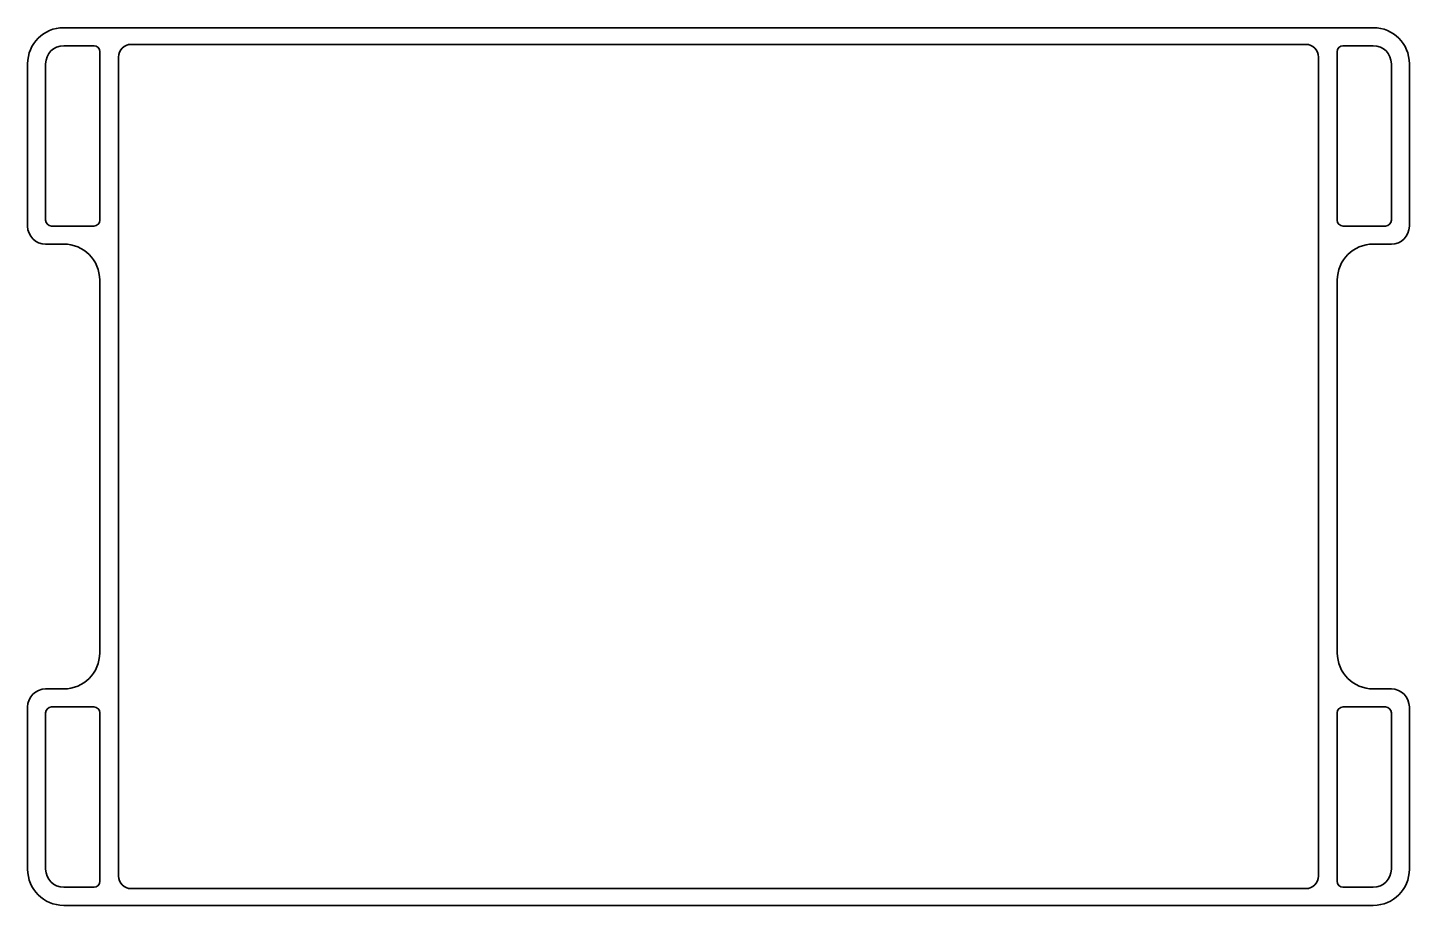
# Model space of a CAD drawing. Header units: centimetres. Extents: x 79 to 194, y -55 to 18.
import ezdxf

# ---------------------------------------------------------------- set-up
doc = ezdxf.new("R2010")
doc.units = ezdxf.units.CM
doc.header["$MEASUREMENT"] = 0
doc.layers.add('Layer 1', color=7, linetype='Continuous', lineweight=0)

msp = doc.modelspace()

# ---------------------------------------------------------------- linework, layer by layer
at = {"layer": 'Layer 1', "color": 18, "lineweight": 35, "true_color": 0x000000}
for points, knots in [([(191.04, 18.42), (191.04, 18.42), (191.04, 18.42), (191.04, 18.42), (191.04, 18.42), (185.97, 18.42), (185.97, 18.42), (185.97, 18.42), (136.54, 18.42), (136.54, 18.42), (136.54, 18.42), (87.11, 18.42), (87.11, 18.42), (87.11, 18.42), (82.04, 18.42), (82.04, 18.42), (82.04, 18.42), (82.04, 18.42), (82.04, 18.42), (80.38, 18.42), (79.04, 17.08), (79.04, 15.42), (79.04, 15.42), (79.04, 9.42), (79.04, 9.42), (79.04, 9.42), (79.04, 1.92), (79.04, 1.92), (79.04, 1.09), (79.71, 0.42), (80.54, 0.42), (80.54, 0.42), (82.04, 0.42), (82.04, 0.42), (82.04, 0.42), (82.04, 0.42), (82.04, 0.42), (83.7, 0.42), (85.04, -0.92), (85.04, -2.58), (85.04, -2.58), (85.04, -18.08), (85.04, -18.08), (85.04, -18.08), (85.04, -33.58), (85.04, -33.58), (85.04, -35.24), (83.7, -36.58), (82.04, -36.58), (82.04, -36.58), (82.04, -36.58), (82.04, -36.58), (82.04, -36.58), (80.54, -36.58), (80.54, -36.58), (79.71, -36.58), (79.04, -37.25), (79.04, -38.08), (79.04, -38.08), (79.04, -45.58), (79.04, -45.58), (79.04, -45.58), (79.04, -51.58), (79.04, -51.58), (79.04, -53.24), (80.38, -54.58), (82.04, -54.58), (82.04, -54.58), (82.04, -54.58), (82.04, -54.58), (82.04, -54.58), (87.11, -54.58), (87.11, -54.58), (87.11, -54.58), (136.54, -54.58), (136.54, -54.58), (136.54, -54.58), (185.97, -54.58), (185.97, -54.58), (185.97, -54.58), (191.04, -54.58), (191.04, -54.58), (191.04, -54.58), (191.04, -54.58), (191.04, -54.58), (192.7, -54.58), (194.04, -53.24), (194.04, -51.58), (194.04, -51.58), (194.04, -45.58), (194.04, -45.58), (194.04, -45.58), (194.04, -38.08), (194.04, -38.08), (194.04, -37.25), (193.37, -36.58), (192.54, -36.58), (192.54, -36.58), (191.04, -36.58), (191.04, -36.58), (191.04, -36.58), (191.04, -36.58), (191.04, -36.58), (189.38, -36.58), (188.04, -35.24), (188.04, -33.58), (188.04, -33.58), (188.04, -18.08), (188.04, -18.08), (188.04, -18.08), (188.04, -2.58), (188.04, -2.58), (188.04, -0.92), (189.38, 0.42), (191.04, 0.42), (191.04, 0.42), (191.04, 0.42), (191.04, 0.42), (191.04, 0.42), (192.54, 0.42), (192.54, 0.42), (193.37, 0.42), (194.04, 1.09), (194.04, 1.92), (194.04, 1.92), (194.04, 9.42), (194.04, 9.42), (194.04, 9.42), (194.04, 15.42), (194.04, 15.42), (194.04, 17.08), (192.7, 18.42), (191.04, 18.42)], [0, 0, 0, 0, 1, 1, 1, 2, 2, 2, 3, 3, 3, 4, 4, 4, 5, 5, 5, 6, 6, 6, 7, 7, 7, 8, 8, 8, 9, 9, 9, 10, 10, 10, 11, 11, 11, 12, 12, 12, 13, 13, 13, 14, 14, 14, 15, 15, 15, 16, 16, 16, 17, 17, 17, 18, 18, 18, 19, 19, 19, 20, 20, 20, 21, 21, 21, 22, 22, 22, 23, 23, 23, 24, 24, 24, 25, 25, 25, 26, 26, 26, 27, 27, 27, 28, 28, 28, 29, 29, 29, 30, 30, 30, 31, 31, 31, 32, 32, 32, 33, 33, 33, 34, 34, 34, 35, 35, 35, 36, 36, 36, 37, 37, 37, 38, 38, 38, 39, 39, 39, 40, 40, 40, 41, 41, 41, 42, 42, 42, 43, 43, 43, 44, 44, 44, 44]), ([(85.06, 2.42), (85.06, 2.42), (85.06, 16.42), (85.06, 16.42), (85.06, 16.7), (84.83, 16.92), (84.56, 16.92), (84.56, 16.92), (82.04, 16.92), (82.04, 16.92), (81.21, 16.92), (80.54, 16.25), (80.54, 15.42), (80.54, 15.42), (80.54, 2.42), (80.54, 2.42), (80.54, 2.15), (80.76, 1.92), (81.04, 1.92), (81.04, 1.92), (84.56, 1.92), (84.56, 1.92), (84.83, 1.92), (85.06, 2.15), (85.06, 2.42)], [0, 0, 0, 0, 1, 1, 1, 2, 2, 2, 3, 3, 3, 4, 4, 4, 5, 5, 5, 6, 6, 6, 7, 7, 7, 8, 8, 8, 8]), ([(185.42, -53.19), (185.42, -53.19), (87.66, -53.19), (87.66, -53.19), (87.08, -53.19), (86.61, -52.72), (86.61, -52.14), (86.61, -52.14), (86.61, 15.98), (86.61, 15.98), (86.61, 16.56), (87.08, 17.03), (87.66, 17.03), (87.66, 17.03), (185.42, 17.03), (185.42, 17.03), (186, 17.03), (186.47, 16.56), (186.47, 15.98), (186.47, 15.98), (186.47, -52.14), (186.47, -52.14), (186.47, -52.72), (186, -53.19), (185.42, -53.19)], [0, 0, 0, 0, 1, 1, 1, 2, 2, 2, 3, 3, 3, 4, 4, 4, 5, 5, 5, 6, 6, 6, 7, 7, 7, 8, 8, 8, 8]), ([(188.02, 2.42), (188.02, 2.42), (188.02, 16.42), (188.02, 16.42), (188.02, 16.7), (188.25, 16.92), (188.52, 16.92), (188.52, 16.92), (191.04, 16.92), (191.04, 16.92), (191.87, 16.92), (192.54, 16.25), (192.54, 15.42), (192.54, 15.42), (192.54, 2.42), (192.54, 2.42), (192.54, 2.15), (192.32, 1.92), (192.04, 1.92), (192.04, 1.92), (188.52, 1.92), (188.52, 1.92), (188.25, 1.92), (188.02, 2.15), (188.02, 2.42)], [0, 0, 0, 0, 1, 1, 1, 2, 2, 2, 3, 3, 3, 4, 4, 4, 5, 5, 5, 6, 6, 6, 7, 7, 7, 8, 8, 8, 8]), ([(85.06, -38.58), (85.06, -38.58), (85.06, -52.58), (85.06, -52.58), (85.06, -52.85), (84.83, -53.08), (84.56, -53.08), (84.56, -53.08), (82.04, -53.08), (82.04, -53.08), (81.21, -53.08), (80.54, -52.4), (80.54, -51.57), (80.54, -51.57), (80.54, -38.58), (80.54, -38.58), (80.54, -38.3), (80.76, -38.08), (81.04, -38.08), (81.04, -38.08), (84.56, -38.08), (84.56, -38.08), (84.83, -38.08), (85.06, -38.3), (85.06, -38.58)], [0, 0, 0, 0, 1, 1, 1, 2, 2, 2, 3, 3, 3, 4, 4, 4, 5, 5, 5, 6, 6, 6, 7, 7, 7, 8, 8, 8, 8]), ([(188.02, -38.58), (188.02, -38.58), (188.02, -52.58), (188.02, -52.58), (188.02, -52.85), (188.25, -53.08), (188.52, -53.08), (188.52, -53.08), (191.04, -53.08), (191.04, -53.08), (191.87, -53.08), (192.54, -52.4), (192.54, -51.57), (192.54, -51.57), (192.54, -38.58), (192.54, -38.58), (192.54, -38.3), (192.32, -38.08), (192.04, -38.08), (192.04, -38.08), (188.52, -38.08), (188.52, -38.08), (188.25, -38.08), (188.02, -38.3), (188.02, -38.58)], [0, 0, 0, 0, 1, 1, 1, 2, 2, 2, 3, 3, 3, 4, 4, 4, 5, 5, 5, 6, 6, 6, 7, 7, 7, 8, 8, 8, 8])]:
    msp.add_open_spline(points, degree=3, knots=knots, dxfattribs=at)

doc.saveas('drawing.dxf')
